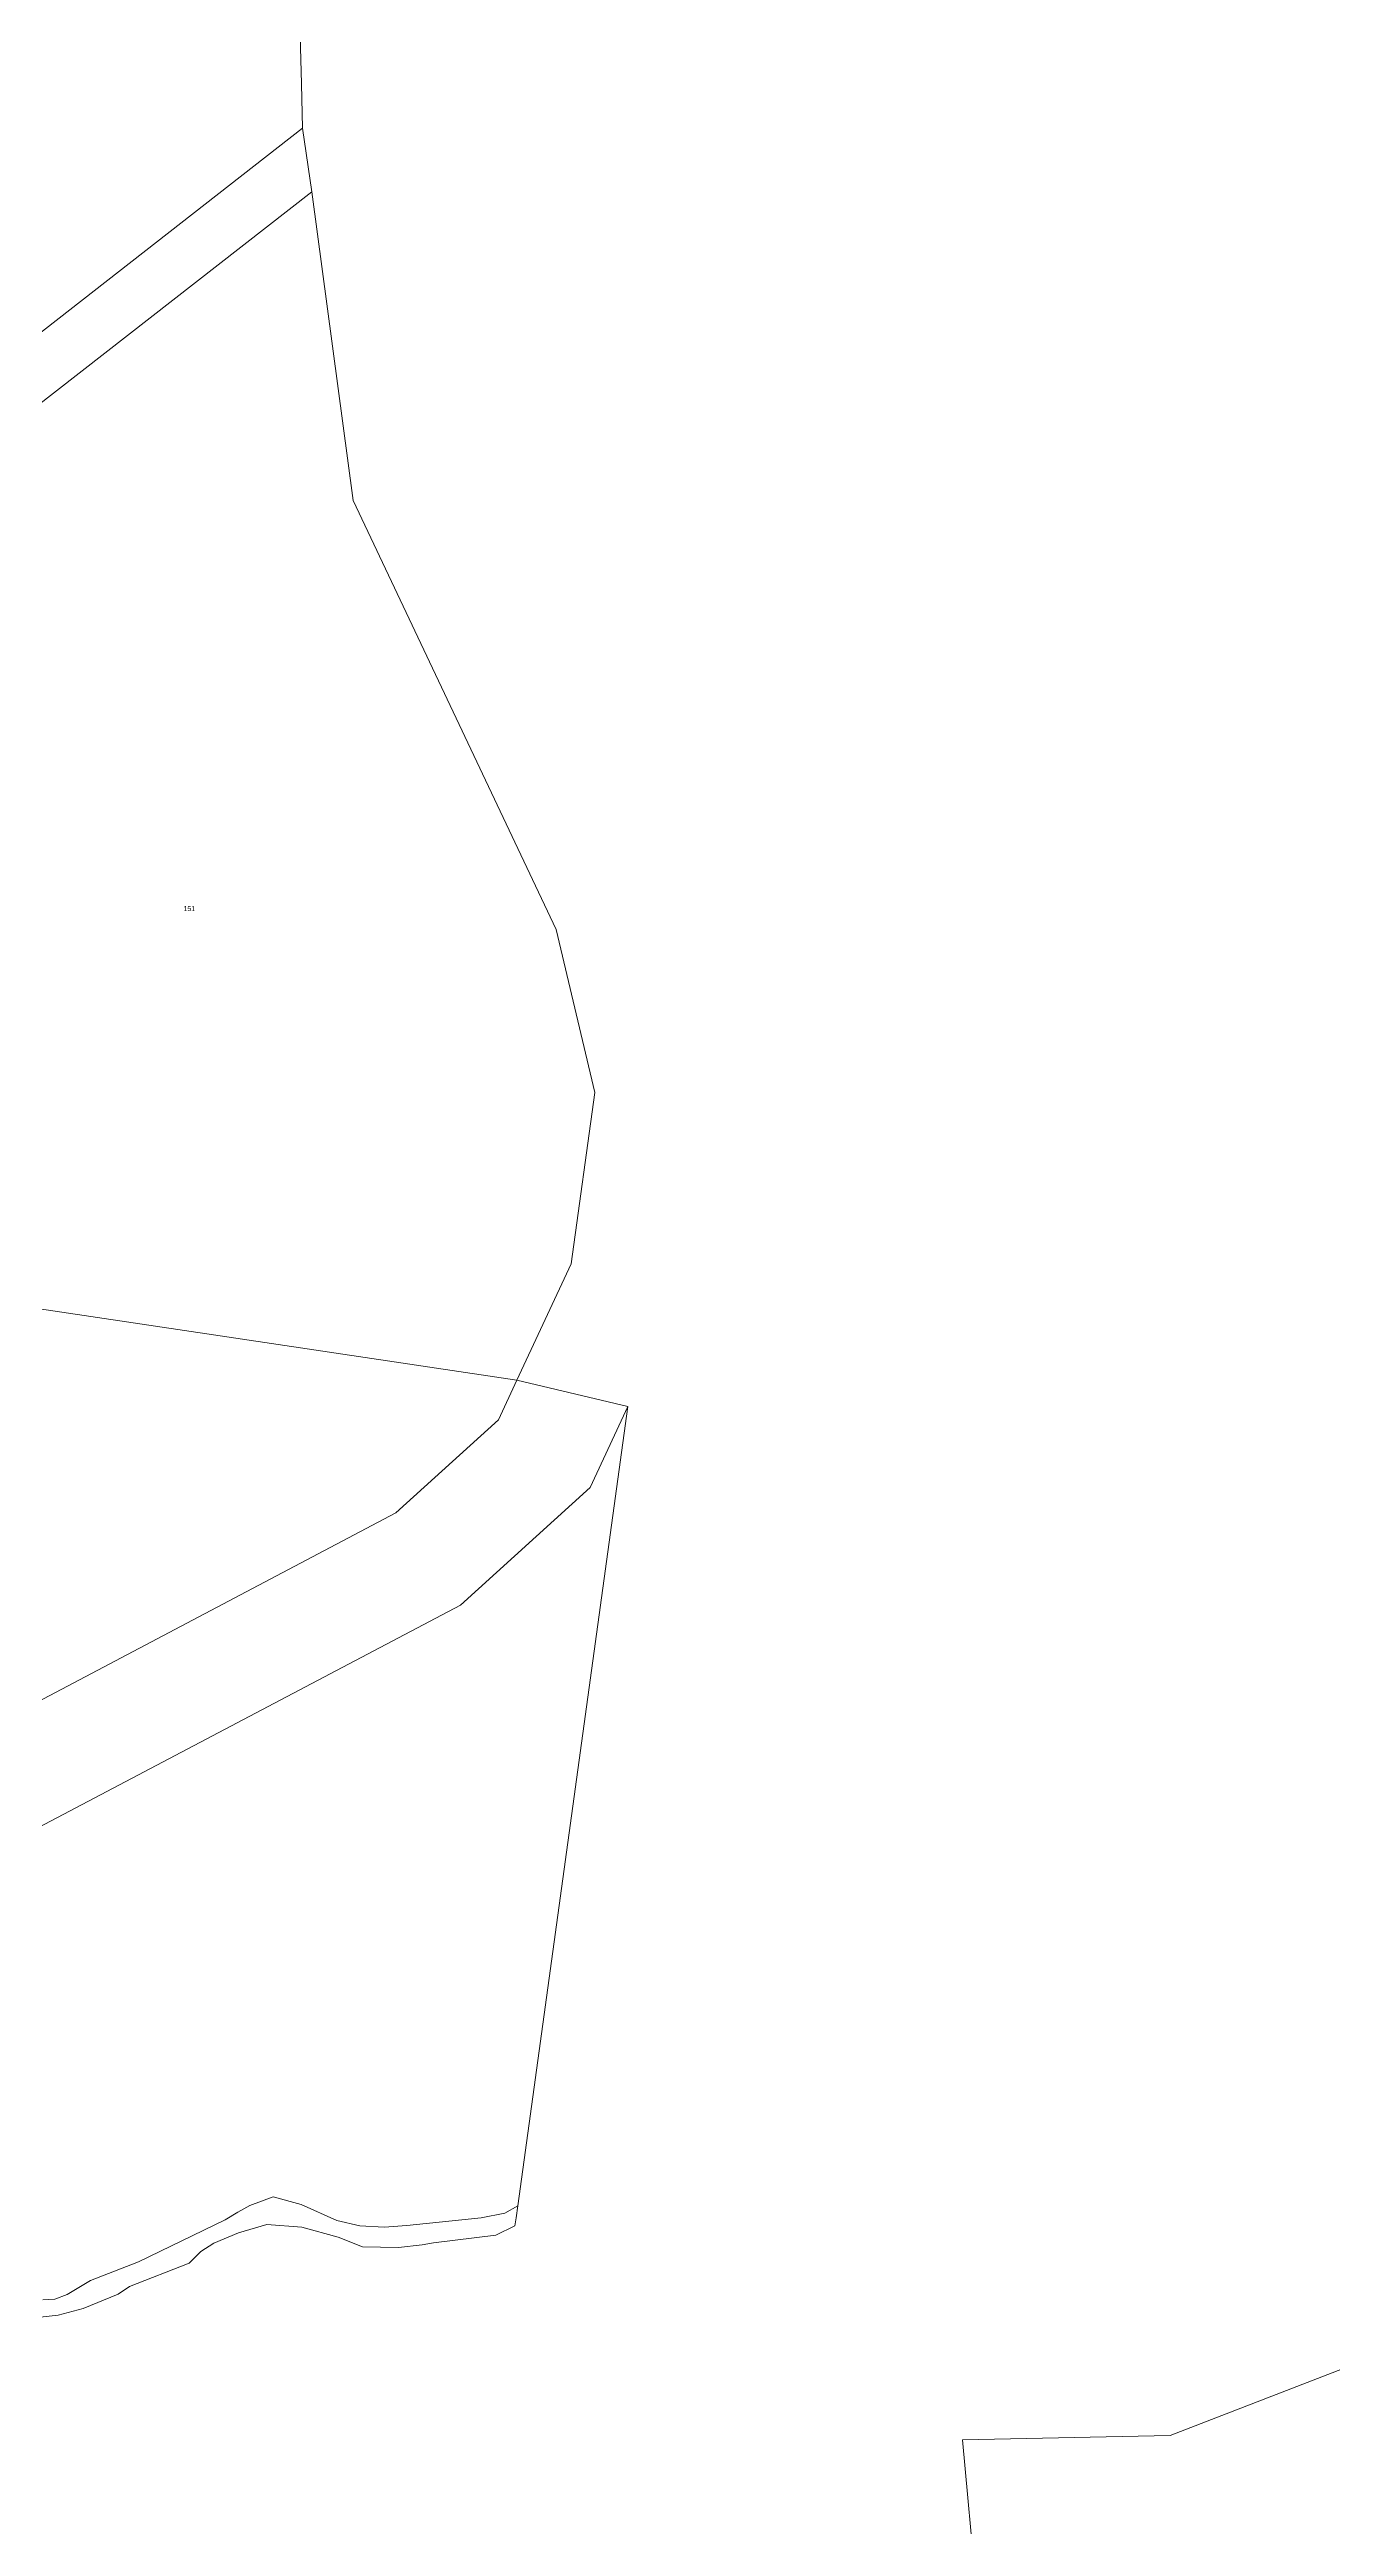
# Model space of a CAD drawing. Header units: metres. Extents: x 257896 to 264438, y 6185680 to 6189085.
# Drawn here: x 262666 to 263128, y 6186586 to 6187477 of the extents above; entities that cross this region are included whole.
import ezdxf

# ---------------------------------------------------------------- set-up
doc = ezdxf.new("R2010")
doc.units = ezdxf.units.M
doc.layers.add('Cadastre Land Parcels_SP_EXT', color=9, linetype='Continuous', lineweight=5)
doc.styles.get("Standard").update_dxf_attribs({"font": 'arial.ttf'})

msp = doc.modelspace()

# ---------------------------------------------------------------- linework, layer by layer
at = {"layer": 'Cadastre Land Parcels_SP_EXT', "linetype": 'Continuous'}
for points in [[(262726.68, 6187840.48), (262574.86, 6187862.11), (262517.44, 6187446.49), (262410.23, 6187417.83), (262292.86, 6187457.98), (262238.12, 6187092.26), (262401.23, 6187068.34), (262638.09, 6187355.8), (262757.03, 6187448.45), (262756.6, 6187464.44), (262752.48, 6187615.77), (262767.25, 6187690.16), (262684.49, 6187781.64), (262685.04, 6187797.62), (262726.68, 6187840.48)], [(262834.14, 6186998.02), (262853.68, 6187039.94), (262862.24, 6187101.57), (262848.28, 6187160.24), (262775.26, 6187314.5), (262760.37, 6187425.55), (262652.2, 6187341.3), (262420.77, 6187060.42), (262420.57, 6187059.77), (262834.14, 6186998.02)], [(262834.14, 6186998.02), (262420.57, 6187059.77), (262416.28, 6187046.17), (262346.34, 6186824.52), (262403.39, 6186833.73), (262541.2, 6186834.74), (262573.03, 6186839.95), (262629.31, 6186865.34), (262790.63, 6186950.31), (262827.5, 6186983.8), (262834.14, 6186998.02)]]:
    msp.add_lwpolyline(points, close=True, dxfattribs=at)
for points in [[(262752.48, 6187615.77), (262756.6, 6187464.44), (262757.03, 6187448.45), (262760.37, 6187425.55), (262775.26, 6187314.5), (262848.28, 6187160.24), (262862.24, 6187101.57), (262853.68, 6187039.94), (262834.14, 6186998.02), (262874.09, 6186988.52), (262834.46, 6186701.01), (262833.86, 6186696.64), (262833.46, 6186693.76), (262826.61, 6186690.43), (262804.19, 6186687.68), (262800.13, 6186686.98), (262791.61, 6186685.97), (262778.58, 6186686.28), (262769.86, 6186689.74), (262756.75, 6186693.31), (262744.12, 6186694.34), (262734.01, 6186691.26), (262725.15, 6186687.6), (262720.43, 6186684.54), (262716.26, 6186680.38), (262694.78, 6186671.95), (262690.68, 6186669.22), (262678.08, 6186664.04), (262669.08, 6186661.7), (262660.45, 6186660.69)], [(262653.06, 6186832.38), (262813.9, 6186917.09), (262860.54, 6186959.46), (262874.09, 6186988.52), (262834.14, 6186998.02), (262827.5, 6186983.8), (262790.63, 6186950.31), (262629.31, 6186865.34)], [(262663.56, 6186667.17), (262667.93, 6186667.37), (262672.37, 6186669.1), (262680.69, 6186674.17), (262697.94, 6186680.88), (262729.13, 6186695.93), (262733.74, 6186698.68), (262738.06, 6186701.12), (262746.43, 6186704.26), (262756.57, 6186701.54), (262769.41, 6186695.73), (262777.6, 6186693.79), (262786.36, 6186693.38), (262794.58, 6186693.97), (262821.27, 6186696.72), (262829.78, 6186698.34), (262834.46, 6186701.01), (262834.46, 6186701.01), (262874.09, 6186988.52), (262860.54, 6186959.46), (262813.9, 6186917.09), (262653.06, 6186832.38)], [(262999.47, 6186563.31), (262994.52, 6186616.77), (263069.35, 6186618.38), (263162.6, 6186654.45)]]:
    msp.add_lwpolyline(points, dxfattribs=at)

# ---------------------------------------------------------------- texts
at = {"layer": 'Cadastre Land Parcels_SP_EXT'}
msp.add_text('151', height=1.8, dxfattribs=at).set_placement((262714.17, 6187166.81))

doc.saveas('drawing.dxf')
